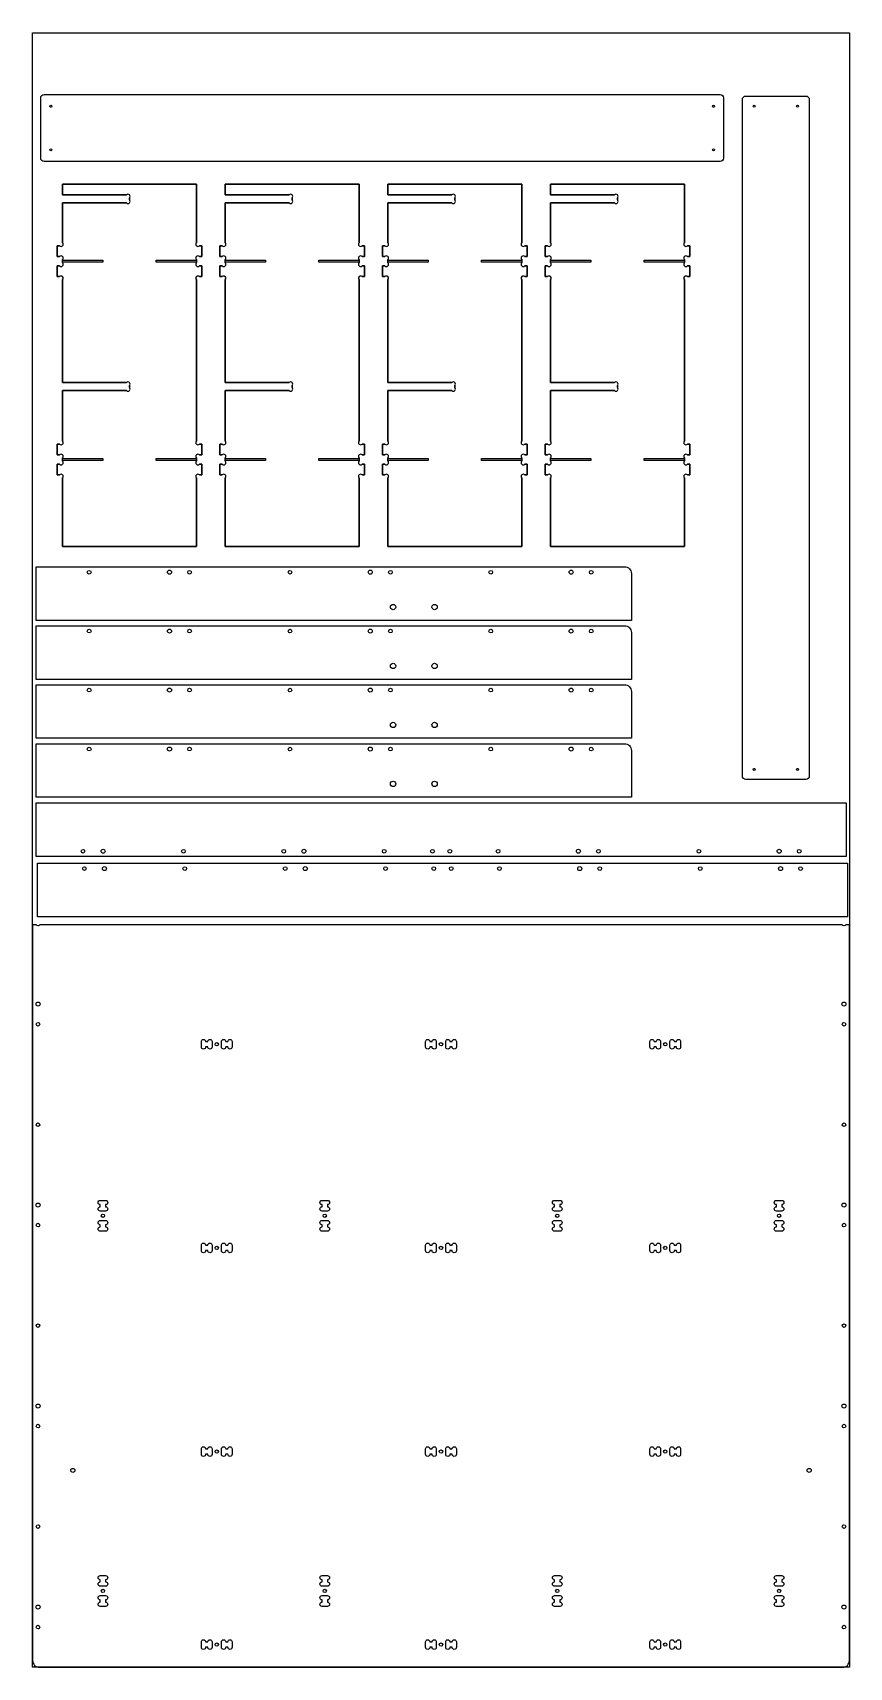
# Model space of a CAD drawing. Header units: millimetres. Extents: x 0 to 1220, y 0 to 2440.
import ezdxf

# ---------------------------------------------------------------- set-up
doc = ezdxf.new("R2010")
doc.units = ezdxf.units.MM
doc.layers.get('0').update_dxf_attribs({"linetype": 'CONTINUOUS'})

msp = doc.modelspace()

# ---------------------------------------------------------------- linework, layer by layer
for p, q in [((244.6, 2213.9), (44.6, 2213.9)), ((44.6, 2213.9), (44.6, 2197.9)), ((44.6, 2197.9), (44.6, 2213.9)), ((44.6, 2213.9), (244.6, 2213.9)), ((44.6, 2197.9), (140.1, 2197.9)), ((140.1, 2197.9), (44.6, 2197.9)), ((244.6, 2126.4), (244.6, 2213.9)), ((244.6, 2213.9), (244.6, 2126.4)), ((487.6, 2213.9), (287.6, 2213.9)), ((287.6, 2213.9), (287.6, 2197.9)), ((287.6, 2197.9), (287.6, 2213.9)), ((287.6, 2213.9), (487.6, 2213.9)), ((287.6, 2197.9), (383.1, 2197.9)), ((383.1, 2197.9), (287.6, 2197.9)), ((487.6, 2126.4), (487.6, 2213.9)), ((487.6, 2213.9), (487.6, 2126.4)), ((730.6, 2213.9), (530.6, 2213.9)), ((530.6, 2213.9), (530.6, 2197.9)), ((530.6, 2197.9), (530.6, 2213.9)), ((530.6, 2213.9), (730.6, 2213.9)), ((530.6, 2197.9), (626.1, 2197.9)), ((626.1, 2197.9), (530.6, 2197.9)), ((730.6, 2126.4), (730.6, 2213.9)), ((730.6, 2213.9), (730.6, 2126.4)), ((973.6, 2213.9), (773.6, 2213.9)), ((773.6, 2213.9), (773.6, 2197.9)), ((773.6, 2197.9), (773.6, 2213.9)), ((773.6, 2213.9), (973.6, 2213.9)), ((773.6, 2197.9), (869.1, 2197.9)), ((869.1, 2197.9), (773.6, 2197.9)), ((973.6, 2126.4), (973.6, 2213.9)), ((973.6, 2213.9), (973.6, 2126.4)), ((140.1, 2185.9), (44.6, 2185.9)), ((44.6, 2185.9), (44.6, 2126.4)), ((44.6, 2126.4), (44.6, 2185.9)), ((44.6, 2185.9), (140.1, 2185.9)), ((144.6, 2193.3), (144.6, 2190.4)), ((144.6, 2190.4), (144.6, 2193.3)), ((383.1, 2185.9), (287.6, 2185.9)), ((287.6, 2185.9), (287.6, 2126.4)), ((287.6, 2126.4), (287.6, 2185.9)), ((287.6, 2185.9), (383.1, 2185.9)), ((387.6, 2193.3), (387.6, 2190.4)), ((387.6, 2190.4), (387.6, 2193.3)), ((626.1, 2185.9), (530.6, 2185.9)), ((530.6, 2185.9), (530.6, 2126.4)), ((530.6, 2126.4), (530.6, 2185.9)), ((530.6, 2185.9), (626.1, 2185.9)), ((630.6, 2193.3), (630.6, 2190.4)), ((630.6, 2190.4), (630.6, 2193.3)), ((869.1, 2185.9), (773.6, 2185.9)), ((773.6, 2185.9), (773.6, 2126.4)), ((773.6, 2126.4), (773.6, 2185.9)), ((773.6, 2185.9), (869.1, 2185.9)), ((873.6, 2193.3), (873.6, 2190.4)), ((873.6, 2190.4), (873.6, 2193.3)), ((40.1, 2121.9), (36.6, 2121.9)), ((36.6, 2121.9), (36.6, 2105.9)), ((36.6, 2105.9), (36.6, 2121.9)), ((36.6, 2121.9), (40.1, 2121.9)), ((36.6, 2105.9), (40.1, 2105.9)), ((40.1, 2105.9), (36.6, 2105.9)), ((44.6, 2101.3), (44.6, 2100.4)), ((44.6, 2096.4), (44.6, 2101.3)), ((44.6, 2100.4), (104.6, 2100.4)), ((104.6, 2100.4), (104.6, 2097.4)), ((184.6, 2097.4), (184.6, 2100.4)), ((184.6, 2100.4), (244.6, 2100.4)), ((244.6, 2100.4), (244.6, 2101.3)), ((244.6, 2101.3), (244.6, 2096.4)), ((252.6, 2121.9), (249.2, 2121.9)), ((249.2, 2121.9), (252.6, 2121.9)), ((249.2, 2105.9), (252.6, 2105.9)), ((252.6, 2105.9), (249.2, 2105.9)), ((252.6, 2105.9), (252.6, 2121.9)), ((252.6, 2121.9), (252.6, 2105.9)), ((283.1, 2121.9), (279.6, 2121.9)), ((279.6, 2121.9), (279.6, 2105.9)), ((279.6, 2105.9), (279.6, 2121.9)), ((279.6, 2121.9), (283.1, 2121.9)), ((279.6, 2105.9), (283.1, 2105.9)), ((283.1, 2105.9), (279.6, 2105.9)), ((287.6, 2101.3), (287.6, 2100.4)), ((287.6, 2096.4), (287.6, 2101.3)), ((287.6, 2100.4), (347.6, 2100.4)), ((347.6, 2100.4), (347.6, 2097.4)), ((427.6, 2097.4), (427.6, 2100.4)), ((427.6, 2100.4), (487.6, 2100.4)), ((487.6, 2100.4), (487.6, 2101.3)), ((487.6, 2101.3), (487.6, 2096.4)), ((495.6, 2121.9), (492.2, 2121.9)), ((492.2, 2121.9), (495.6, 2121.9)), ((492.2, 2105.9), (495.6, 2105.9)), ((495.6, 2105.9), (492.2, 2105.9)), ((495.6, 2105.9), (495.6, 2121.9)), ((495.6, 2121.9), (495.6, 2105.9)), ((526.1, 2121.9), (522.6, 2121.9)), ((522.6, 2121.9), (522.6, 2105.9)), ((522.6, 2105.9), (522.6, 2121.9)), ((522.6, 2121.9), (526.1, 2121.9)), ((522.6, 2105.9), (526.1, 2105.9)), ((526.1, 2105.9), (522.6, 2105.9)), ((530.6, 2101.3), (530.6, 2100.4)), ((530.6, 2096.4), (530.6, 2101.3)), ((530.6, 2100.4), (590.6, 2100.4)), ((590.6, 2100.4), (590.6, 2097.4)), ((670.6, 2097.4), (670.6, 2100.4)), ((670.6, 2100.4), (730.6, 2100.4)), ((730.6, 2100.4), (730.6, 2101.3)), ((730.6, 2101.3), (730.6, 2096.4)), ((738.6, 2121.9), (735.2, 2121.9)), ((735.2, 2121.9), (738.6, 2121.9)), ((735.2, 2105.9), (738.6, 2105.9)), ((738.6, 2105.9), (735.2, 2105.9)), ((738.6, 2105.9), (738.6, 2121.9)), ((738.6, 2121.9), (738.6, 2105.9)), ((769.1, 2121.9), (765.6, 2121.9)), ((765.6, 2121.9), (765.6, 2105.9)), ((765.6, 2105.9), (765.6, 2121.9)), ((765.6, 2121.9), (769.1, 2121.9)), ((765.6, 2105.9), (769.1, 2105.9)), ((769.1, 2105.9), (765.6, 2105.9)), ((773.6, 2101.3), (773.6, 2100.4)), ((773.6, 2096.4), (773.6, 2101.3)), ((773.6, 2100.4), (833.6, 2100.4)), ((833.6, 2100.4), (833.6, 2097.4)), ((913.6, 2097.4), (913.6, 2100.4)), ((913.6, 2100.4), (973.6, 2100.4)), ((973.6, 2100.4), (973.6, 2101.3)), ((973.6, 2101.3), (973.6, 2096.4)), ((981.6, 2121.9), (978.2, 2121.9)), ((978.2, 2121.9), (981.6, 2121.9)), ((978.2, 2105.9), (981.6, 2105.9)), ((981.6, 2105.9), (978.2, 2105.9)), ((981.6, 2105.9), (981.6, 2121.9)), ((981.6, 2121.9), (981.6, 2105.9)), ((40.1, 2091.9), (36.6, 2091.9)), ((36.6, 2091.9), (36.6, 2075.9)), ((36.6, 2075.9), (36.6, 2091.9)), ((36.6, 2091.9), (40.1, 2091.9)), ((36.6, 2075.9), (40.1, 2075.9)), ((40.1, 2075.9), (36.6, 2075.9)), ((104.6, 2097.4), (44.6, 2097.4)), ((44.6, 2097.4), (44.6, 2096.4)), ((244.6, 2097.4), (184.6, 2097.4)), ((244.6, 2096.4), (244.6, 2097.4)), ((252.6, 2091.9), (249.2, 2091.9)), ((249.2, 2091.9), (252.6, 2091.9)), ((249.2, 2075.9), (252.6, 2075.9)), ((252.6, 2075.9), (249.2, 2075.9)), ((252.6, 2075.9), (252.6, 2091.9)), ((252.6, 2091.9), (252.6, 2075.9)), ((283.1, 2091.9), (279.6, 2091.9)), ((279.6, 2091.9), (279.6, 2075.9)), ((279.6, 2075.9), (279.6, 2091.9)), ((279.6, 2091.9), (283.1, 2091.9)), ((279.6, 2075.9), (283.1, 2075.9)), ((283.1, 2075.9), (279.6, 2075.9)), ((347.6, 2097.4), (287.6, 2097.4)), ((287.6, 2097.4), (287.6, 2096.4)), ((487.6, 2097.4), (427.6, 2097.4)), ((487.6, 2096.4), (487.6, 2097.4)), ((495.6, 2091.9), (492.2, 2091.9)), ((492.2, 2091.9), (495.6, 2091.9)), ((492.2, 2075.9), (495.6, 2075.9)), ((495.6, 2075.9), (492.2, 2075.9)), ((495.6, 2075.9), (495.6, 2091.9)), ((495.6, 2091.9), (495.6, 2075.9)), ((526.1, 2091.9), (522.6, 2091.9)), ((522.6, 2091.9), (522.6, 2075.9)), ((522.6, 2075.9), (522.6, 2091.9)), ((522.6, 2091.9), (526.1, 2091.9)), ((522.6, 2075.9), (526.1, 2075.9)), ((526.1, 2075.9), (522.6, 2075.9)), ((590.6, 2097.4), (530.6, 2097.4)), ((530.6, 2097.4), (530.6, 2096.4)), ((730.6, 2097.4), (670.6, 2097.4)), ((730.6, 2096.4), (730.6, 2097.4)), ((738.6, 2091.9), (735.2, 2091.9)), ((735.2, 2091.9), (738.6, 2091.9)), ((735.2, 2075.9), (738.6, 2075.9)), ((738.6, 2075.9), (735.2, 2075.9)), ((738.6, 2075.9), (738.6, 2091.9)), ((738.6, 2091.9), (738.6, 2075.9)), ((769.1, 2091.9), (765.6, 2091.9)), ((765.6, 2091.9), (765.6, 2075.9)), ((765.6, 2075.9), (765.6, 2091.9)), ((765.6, 2091.9), (769.1, 2091.9)), ((765.6, 2075.9), (769.1, 2075.9)), ((769.1, 2075.9), (765.6, 2075.9)), ((833.6, 2097.4), (773.6, 2097.4)), ((773.6, 2097.4), (773.6, 2096.4)), ((973.6, 2097.4), (913.6, 2097.4)), ((973.6, 2096.4), (973.6, 2097.4)), ((981.6, 2091.9), (978.2, 2091.9)), ((978.2, 2091.9), (981.6, 2091.9)), ((978.2, 2075.9), (981.6, 2075.9)), ((981.6, 2075.9), (978.2, 2075.9)), ((981.6, 2075.9), (981.6, 2091.9)), ((981.6, 2091.9), (981.6, 2075.9)), ((44.6, 2071.3), (44.6, 1917.9)), ((44.6, 1917.9), (44.6, 2071.3)), ((244.6, 1830.4), (244.6, 2071.3)), ((244.6, 2071.3), (244.6, 1830.4)), ((287.6, 2071.3), (287.6, 1917.9)), ((287.6, 1917.9), (287.6, 2071.3)), ((487.6, 1830.4), (487.6, 2071.3)), ((487.6, 2071.3), (487.6, 1830.4)), ((530.6, 2071.3), (530.6, 1917.9)), ((530.6, 1917.9), (530.6, 2071.3)), ((730.6, 1830.4), (730.6, 2071.3)), ((730.6, 2071.3), (730.6, 1830.4)), ((773.6, 2071.3), (773.6, 1917.9)), ((773.6, 1917.9), (773.6, 2071.3)), ((973.6, 1830.4), (973.6, 2071.3)), ((973.6, 2071.3), (973.6, 1830.4)), ((44.6, 1917.9), (140.1, 1917.9)), ((140.1, 1917.9), (44.6, 1917.9)), ((140.1, 1905.9), (44.6, 1905.9)), ((44.6, 1905.9), (44.6, 1830.4)), ((44.6, 1830.4), (44.6, 1905.9)), ((44.6, 1905.9), (140.1, 1905.9)), ((144.6, 1913.3), (144.6, 1910.4)), ((144.6, 1910.4), (144.6, 1913.3)), ((287.6, 1917.9), (383.1, 1917.9)), ((383.1, 1917.9), (287.6, 1917.9)), ((383.1, 1905.9), (287.6, 1905.9)), ((287.6, 1905.9), (287.6, 1830.4)), ((287.6, 1830.4), (287.6, 1905.9)), ((287.6, 1905.9), (383.1, 1905.9)), ((387.6, 1913.3), (387.6, 1910.4)), ((387.6, 1910.4), (387.6, 1913.3)), ((530.6, 1917.9), (626.1, 1917.9)), ((626.1, 1917.9), (530.6, 1917.9)), ((626.1, 1905.9), (530.6, 1905.9)), ((530.6, 1905.9), (530.6, 1830.4)), ((530.6, 1830.4), (530.6, 1905.9)), ((530.6, 1905.9), (626.1, 1905.9)), ((630.6, 1913.3), (630.6, 1910.4)), ((630.6, 1910.4), (630.6, 1913.3)), ((773.6, 1917.9), (869.1, 1917.9)), ((869.1, 1917.9), (773.6, 1917.9)), ((869.1, 1905.9), (773.6, 1905.9)), ((773.6, 1905.9), (773.6, 1830.4)), ((773.6, 1830.4), (773.6, 1905.9)), ((773.6, 1905.9), (869.1, 1905.9)), ((873.6, 1913.3), (873.6, 1910.4)), ((873.6, 1910.4), (873.6, 1913.3)), ((40.1, 1825.9), (36.6, 1825.9)), ((36.6, 1825.9), (36.6, 1809.9)), ((36.6, 1809.9), (36.6, 1825.9)), ((36.6, 1825.9), (40.1, 1825.9)), ((36.6, 1809.9), (40.1, 1809.9)), ((40.1, 1809.9), (36.6, 1809.9)), ((252.6, 1825.9), (249.2, 1825.9)), ((249.2, 1825.9), (252.6, 1825.9)), ((249.2, 1809.9), (252.6, 1809.9)), ((252.6, 1809.9), (249.2, 1809.9)), ((252.6, 1809.9), (252.6, 1825.9)), ((252.6, 1825.9), (252.6, 1809.9)), ((283.1, 1825.9), (279.6, 1825.9)), ((279.6, 1825.9), (279.6, 1809.9)), ((279.6, 1809.9), (279.6, 1825.9)), ((279.6, 1825.9), (283.1, 1825.9)), ((279.6, 1809.9), (283.1, 1809.9)), ((283.1, 1809.9), (279.6, 1809.9)), ((495.6, 1825.9), (492.2, 1825.9)), ((492.2, 1825.9), (495.6, 1825.9)), ((492.2, 1809.9), (495.6, 1809.9)), ((495.6, 1809.9), (492.2, 1809.9)), ((495.6, 1809.9), (495.6, 1825.9)), ((495.6, 1825.9), (495.6, 1809.9)), ((526.1, 1825.9), (522.6, 1825.9)), ((522.6, 1825.9), (522.6, 1809.9)), ((522.6, 1809.9), (522.6, 1825.9)), ((522.6, 1825.9), (526.1, 1825.9)), ((522.6, 1809.9), (526.1, 1809.9)), ((526.1, 1809.9), (522.6, 1809.9)), ((738.6, 1825.9), (735.2, 1825.9)), ((735.2, 1825.9), (738.6, 1825.9)), ((735.2, 1809.9), (738.6, 1809.9)), ((738.6, 1809.9), (735.2, 1809.9)), ((738.6, 1809.9), (738.6, 1825.9)), ((738.6, 1825.9), (738.6, 1809.9)), ((769.1, 1825.9), (765.6, 1825.9)), ((765.6, 1825.9), (765.6, 1809.9)), ((765.6, 1809.9), (765.6, 1825.9)), ((765.6, 1825.9), (769.1, 1825.9)), ((765.6, 1809.9), (769.1, 1809.9)), ((769.1, 1809.9), (765.6, 1809.9)), ((981.6, 1825.9), (978.2, 1825.9)), ((978.2, 1825.9), (981.6, 1825.9)), ((978.2, 1809.9), (981.6, 1809.9)), ((981.6, 1809.9), (978.2, 1809.9)), ((981.6, 1809.9), (981.6, 1825.9)), ((981.6, 1825.9), (981.6, 1809.9)), ((40.1, 1795.9), (36.6, 1795.9)), ((36.6, 1795.9), (36.6, 1779.9)), ((36.6, 1779.9), (36.6, 1795.9)), ((36.6, 1795.9), (40.1, 1795.9)), ((44.6, 1805.3), (44.6, 1804.4)), ((44.6, 1800.4), (44.6, 1805.3)), ((44.6, 1804.4), (104.6, 1804.4)), ((104.6, 1801.4), (44.6, 1801.4)), ((44.6, 1801.4), (44.6, 1800.4)), ((104.6, 1804.4), (104.6, 1801.4)), ((184.6, 1801.4), (184.6, 1804.4)), ((184.6, 1804.4), (244.6, 1804.4)), ((244.6, 1801.4), (184.6, 1801.4)), ((244.6, 1804.4), (244.6, 1805.3)), ((244.6, 1805.3), (244.6, 1800.4)), ((244.6, 1800.4), (244.6, 1801.4)), ((252.6, 1795.9), (249.2, 1795.9)), ((249.2, 1795.9), (252.6, 1795.9)), ((252.6, 1779.9), (252.6, 1795.9)), ((252.6, 1795.9), (252.6, 1779.9)), ((283.1, 1795.9), (279.6, 1795.9)), ((279.6, 1795.9), (279.6, 1779.9)), ((279.6, 1779.9), (279.6, 1795.9)), ((279.6, 1795.9), (283.1, 1795.9)), ((287.6, 1805.3), (287.6, 1804.4)), ((287.6, 1800.4), (287.6, 1805.3)), ((287.6, 1804.4), (347.6, 1804.4)), ((347.6, 1801.4), (287.6, 1801.4)), ((287.6, 1801.4), (287.6, 1800.4)), ((347.6, 1804.4), (347.6, 1801.4)), ((427.6, 1801.4), (427.6, 1804.4)), ((427.6, 1804.4), (487.6, 1804.4)), ((487.6, 1801.4), (427.6, 1801.4)), ((487.6, 1804.4), (487.6, 1805.3)), ((487.6, 1805.3), (487.6, 1800.4)), ((487.6, 1800.4), (487.6, 1801.4)), ((495.6, 1795.9), (492.2, 1795.9)), ((492.2, 1795.9), (495.6, 1795.9)), ((495.6, 1779.9), (495.6, 1795.9)), ((495.6, 1795.9), (495.6, 1779.9)), ((526.1, 1795.9), (522.6, 1795.9)), ((522.6, 1795.9), (522.6, 1779.9)), ((522.6, 1779.9), (522.6, 1795.9)), ((522.6, 1795.9), (526.1, 1795.9)), ((530.6, 1805.3), (530.6, 1804.4)), ((530.6, 1800.4), (530.6, 1805.3)), ((530.6, 1804.4), (590.6, 1804.4)), ((590.6, 1801.4), (530.6, 1801.4)), ((530.6, 1801.4), (530.6, 1800.4)), ((590.6, 1804.4), (590.6, 1801.4)), ((670.6, 1801.4), (670.6, 1804.4)), ((670.6, 1804.4), (730.6, 1804.4)), ((730.6, 1801.4), (670.6, 1801.4)), ((730.6, 1804.4), (730.6, 1805.3)), ((730.6, 1805.3), (730.6, 1800.4)), ((730.6, 1800.4), (730.6, 1801.4)), ((738.6, 1795.9), (735.2, 1795.9)), ((735.2, 1795.9), (738.6, 1795.9)), ((738.6, 1779.9), (738.6, 1795.9)), ((738.6, 1795.9), (738.6, 1779.9)), ((769.1, 1795.9), (765.6, 1795.9)), ((765.6, 1795.9), (765.6, 1779.9)), ((765.6, 1779.9), (765.6, 1795.9)), ((765.6, 1795.9), (769.1, 1795.9)), ((773.6, 1805.3), (773.6, 1804.4)), ((773.6, 1800.4), (773.6, 1805.3)), ((773.6, 1804.4), (833.6, 1804.4)), ((833.6, 1801.4), (773.6, 1801.4)), ((773.6, 1801.4), (773.6, 1800.4)), ((833.6, 1804.4), (833.6, 1801.4)), ((913.6, 1801.4), (913.6, 1804.4)), ((913.6, 1804.4), (973.6, 1804.4)), ((973.6, 1801.4), (913.6, 1801.4)), ((973.6, 1804.4), (973.6, 1805.3)), ((973.6, 1805.3), (973.6, 1800.4)), ((973.6, 1800.4), (973.6, 1801.4)), ((981.6, 1795.9), (978.2, 1795.9)), ((978.2, 1795.9), (981.6, 1795.9)), ((981.6, 1779.9), (981.6, 1795.9)), ((981.6, 1795.9), (981.6, 1779.9)), ((36.6, 1779.9), (40.1, 1779.9)), ((40.1, 1779.9), (36.6, 1779.9)), ((44.6, 1775.3), (44.6, 1672.9)), ((44.6, 1672.9), (44.6, 1775.3)), ((244.6, 1672.9), (244.6, 1775.3)), ((244.6, 1775.3), (244.6, 1672.9)), ((249.2, 1779.9), (252.6, 1779.9)), ((252.6, 1779.9), (249.2, 1779.9)), ((279.6, 1779.9), (283.1, 1779.9)), ((283.1, 1779.9), (279.6, 1779.9)), ((287.6, 1775.3), (287.6, 1672.9)), ((287.6, 1672.9), (287.6, 1775.3)), ((487.6, 1672.9), (487.6, 1775.3)), ((487.6, 1775.3), (487.6, 1672.9)), ((492.2, 1779.9), (495.6, 1779.9)), ((495.6, 1779.9), (492.2, 1779.9)), ((522.6, 1779.9), (526.1, 1779.9)), ((526.1, 1779.9), (522.6, 1779.9)), ((530.6, 1775.3), (530.6, 1672.9)), ((530.6, 1672.9), (530.6, 1775.3)), ((730.6, 1672.9), (730.6, 1775.3)), ((730.6, 1775.3), (730.6, 1672.9)), ((735.2, 1779.9), (738.6, 1779.9)), ((738.6, 1779.9), (735.2, 1779.9)), ((765.6, 1779.9), (769.1, 1779.9)), ((769.1, 1779.9), (765.6, 1779.9)), ((773.6, 1775.3), (773.6, 1672.9)), ((773.6, 1672.9), (773.6, 1775.3)), ((973.6, 1672.9), (973.6, 1775.3)), ((973.6, 1775.3), (973.6, 1672.9)), ((978.2, 1779.9), (981.6, 1779.9)), ((981.6, 1779.9), (978.2, 1779.9)), ((44.6, 1672.9), (244.6, 1672.9)), ((244.6, 1672.9), (44.6, 1672.9)), ((287.6, 1672.9), (487.6, 1672.9)), ((487.6, 1672.9), (287.6, 1672.9)), ((530.6, 1672.9), (730.6, 1672.9)), ((730.6, 1672.9), (530.6, 1672.9)), ((773.6, 1672.9), (973.6, 1672.9)), ((973.6, 1672.9), (773.6, 1672.9))]:
    msp.add_line(p, q)
for points in [[(0, 0), (0, 2440), (1220, 2440), (1220, 0)], [(1215.2, 1290.2), (1215.2, 1210.2), (5.2, 1210.2), (5.2, 1290.2)], [(7.2, 1120.2), (7.2, 1200.2), (1217.2, 1200.2), (1217.2, 1120.2)]]:
    msp.add_lwpolyline(points, close=True)
for points in [[(1032, 2252.6, -0.414214), (1027, 2247.6), (17, 2247.6, -0.414214), (12, 2252.6), (12, 2342.6, -0.414214), (17, 2347.6), (1027, 2347.6, -0.414214), (1032, 2342.6)], [(1065.2, 1325.4, -0.414214), (1060.2, 1330.4), (1060.2, 2340.4, -0.414214), (1065.2, 2345.4), (1155.2, 2345.4, -0.414214), (1160.2, 2340.4), (1160.2, 1330.4, -0.414214), (1155.2, 1325.4)], [(884.4, 1642.7, -0.414214), (894.4, 1632.7), (894.4, 1562.7), (5.4, 1562.7), (5.4, 1642.7)], [(884.4, 1554.7, -0.414214), (894.4, 1544.7), (894.4, 1474.7), (5.4, 1474.7), (5.4, 1554.7)], [(884.4, 1466.7, -0.414214), (894.4, 1456.7), (894.4, 1386.7), (5.4, 1386.7), (5.4, 1466.7)], [(884.4, 1378.7, -0.414214), (894.4, 1368.7), (894.4, 1298.7), (5.4, 1298.7), (5.4, 1378.7)], [(10.9, 1108.5, -0.612372), (5.1, 1108.5), (0, 1108.5), (0, 10, 0.414214), (10, 0), (1210, 0, 0.414214), (1220, 10), (1220, 1108.5), (1214.9, 1108.5, -0.612372), (1209.1, 1108.5)], [(268, 926, -1), (261.6, 926), (258.4, 926, -1), (252, 926), (252, 934, -1), (258.4, 934), (261.6, 934, -1), (268, 934)], [(282, 934, -1), (288.4, 934), (291.6, 934, -1), (298, 934), (298, 926, -1), (291.6, 926), (288.4, 926, -1), (282, 926)], [(593.4, 926, -1), (587, 926), (587, 934, -1), (593.4, 934), (596.6, 934, -1), (603, 934), (603, 926, -1), (596.6, 926)], [(623.4, 926, -1), (617, 926), (617, 934, -1), (623.4, 934), (626.6, 934, -1), (633, 934), (633, 926, -1), (626.6, 926)], [(922, 934, -1), (928.4, 934), (931.6, 934, -1), (938, 934), (938, 926, -1), (931.6, 926), (928.4, 926, -1), (922, 926)], [(952, 934, -1), (958.4, 934), (961.6, 934, -1), (968, 934), (968, 926, -1), (961.6, 926), (958.4, 926, -1), (952, 926)], [(101, 681, -1), (101, 687.4), (101, 690.6, -1), (101, 697), (109, 697, -1), (109, 690.6), (109, 687.4, -1), (109, 681)], [(440.3, 687.4, -1), (440.3, 681), (432.3, 681, -1), (432.3, 687.4), (432.3, 690.6, -1), (432.3, 697), (440.3, 697, -1), (440.3, 690.6)], [(787.7, 687.4, -1), (787.7, 681), (779.7, 681, -1), (779.7, 687.4), (779.7, 690.6, -1), (779.7, 697), (787.7, 697, -1), (787.7, 690.6)], [(1111, 681, -1), (1111, 687.4), (1111, 690.6, -1), (1111, 697), (1119, 697, -1), (1119, 690.6), (1119, 687.4, -1), (1119, 681)], [(101, 651, -1), (101, 657.4), (101, 660.6, -1), (101, 667), (109, 667, -1), (109, 660.6), (109, 657.4, -1), (109, 651)], [(440.3, 667, -1), (440.3, 660.6), (440.3, 657.4, -1), (440.3, 651), (432.3, 651, -1), (432.3, 657.4), (432.3, 660.6, -1), (432.3, 667)], [(787.7, 667, -1), (787.7, 660.6), (787.7, 657.4, -1), (787.7, 651), (779.7, 651, -1), (779.7, 657.4), (779.7, 660.6, -1), (779.7, 667)], [(1111, 651, -1), (1111, 657.4), (1111, 660.6, -1), (1111, 667), (1119, 667, -1), (1119, 660.6), (1119, 657.4, -1), (1119, 651)], [(252, 630, -1), (258.4, 630), (261.6, 630, -1), (268, 630), (268, 622, -1), (261.6, 622), (258.4, 622, -1), (252, 622)], [(288.4, 622, -1), (282, 622), (282, 630, -1), (288.4, 630), (291.6, 630, -1), (298, 630), (298, 622, -1), (291.6, 622)], [(587, 630, -1), (593.4, 630), (596.6, 630, -1), (603, 630), (603, 622, -1), (596.6, 622), (593.4, 622, -1), (587, 622)], [(617, 630, -1), (623.4, 630), (626.6, 630, -1), (633, 630), (633, 622, -1), (626.6, 622), (623.4, 622, -1), (617, 622)], [(928.4, 622, -1), (922, 622), (922, 630, -1), (928.4, 630), (931.6, 630, -1), (938, 630), (938, 622, -1), (931.6, 622)], [(961.6, 630, -1), (968, 630), (968, 622, -1), (961.6, 622), (958.4, 622, -1), (952, 622), (952, 630, -1), (958.4, 630)], [(258.4, 318, -1), (252, 318), (252, 326, -1), (258.4, 326), (261.6, 326, -1), (268, 326), (268, 318, -1), (261.6, 318)], [(288.4, 318, -1), (282, 318), (282, 326, -1), (288.4, 326), (291.6, 326, -1), (298, 326), (298, 318, -1), (291.6, 318)], [(603, 318, -1), (596.6, 318), (593.4, 318, -1), (587, 318), (587, 326, -1), (593.4, 326), (596.6, 326, -1), (603, 326)], [(617, 326, -1), (623.4, 326), (626.6, 326, -1), (633, 326), (633, 318, -1), (626.6, 318), (623.4, 318, -1), (617, 318)], [(938, 318, -1), (931.6, 318), (928.4, 318, -1), (922, 318), (922, 326, -1), (928.4, 326), (931.6, 326, -1), (938, 326)], [(952, 326, -1), (958.4, 326), (961.6, 326, -1), (968, 326), (968, 318, -1), (961.6, 318), (958.4, 318, -1), (952, 318)], [(109, 137, -1), (109, 130.6), (109, 127.4, -1), (109, 121), (101, 121, -1), (101, 127.4), (101, 130.6, -1), (101, 137)], [(440.3, 127.4, -1), (440.3, 121), (432.3, 121, -1), (432.3, 127.4), (432.3, 130.6, -1), (432.3, 137), (440.3, 137, -1), (440.3, 130.6)], [(787.7, 127.4, -1), (787.7, 121), (779.7, 121, -1), (779.7, 127.4), (779.7, 130.6, -1), (779.7, 137), (787.7, 137, -1), (787.7, 130.6)], [(1119, 137, -1), (1119, 130.6), (1119, 127.4, -1), (1119, 121), (1111, 121, -1), (1111, 127.4), (1111, 130.6, -1), (1111, 137)], [(109, 97.4, -1), (109, 91), (101, 91, -1), (101, 97.4), (101, 100.6, -1), (101, 107), (109, 107, -1), (109, 100.6)], [(432.3, 91, -1), (432.3, 97.4), (432.3, 100.6, -1), (432.3, 107), (440.3, 107, -1), (440.3, 100.6), (440.3, 97.4, -1), (440.3, 91)], [(779.7, 91, -1), (779.7, 97.4), (779.7, 100.6, -1), (779.7, 107), (787.7, 107, -1), (787.7, 100.6), (787.7, 97.4, -1), (787.7, 91)], [(1119, 97.4, -1), (1119, 91), (1111, 91, -1), (1111, 97.4), (1111, 100.6, -1), (1111, 107), (1119, 107, -1), (1119, 100.6)], [(268, 30, -1), (261.6, 30), (258.4, 30, -1), (252, 30), (252, 38, -1), (258.4, 38), (261.6, 38, -1), (268, 38)], [(291.6, 38, -1), (298, 38), (298, 30, -1), (291.6, 30), (288.4, 30, -1), (282, 30), (282, 38, -1), (288.4, 38)], [(596.6, 38, -1), (603, 38), (603, 30, -1), (596.6, 30), (593.4, 30, -1), (587, 30), (587, 38, -1), (593.4, 38)], [(626.6, 38, -1), (633, 38), (633, 30, -1), (626.6, 30), (623.4, 30, -1), (617, 30), (617, 38, -1), (623.4, 38)], [(931.6, 38, -1), (938, 38), (938, 30, -1), (931.6, 30), (928.4, 30, -1), (922, 30), (922, 38, -1), (928.4, 38)], [(961.6, 38, -1), (968, 38), (968, 30, -1), (961.6, 30), (958.4, 30, -1), (952, 30), (952, 38, -1), (958.4, 38)]]:
    msp.add_lwpolyline(points, format="xyb", close=True)
for centre, radius in [((27, 2330.1), 1.5), ((1017, 2330.1), 1.5), ((1077.7, 2330.4), 1.5), ((1142.7, 2330.4), 1.5), ((27, 2265.1), 1.5), ((1017, 2265.1), 1.5), ((84.4, 1634.7), 2.75), ((204.4, 1634.7), 3), ((234.4, 1634.7), 2.75), ((384.4, 1634.7), 2.75), ((504.4, 1634.7), 3), ((534.4, 1634.7), 2.75), ((684.4, 1634.7), 2.75), ((804.4, 1634.7), 3), ((834.4, 1634.7), 2.75), ((538.4, 1582.7), 4), ((600.4, 1582.7), 4), ((84.4, 1546.7), 2.75), ((204.4, 1546.7), 3), ((234.4, 1546.7), 2.75), ((384.4, 1546.7), 2.75), ((504.4, 1546.7), 3), ((534.4, 1546.7), 2.75), ((684.4, 1546.7), 2.75), ((804.4, 1546.7), 3), ((834.4, 1546.7), 2.75), ((538.4, 1494.7), 4), ((600.4, 1494.7), 4), ((84.4, 1458.7), 2.75), ((204.4, 1458.7), 3), ((234.4, 1458.7), 2.75), ((384.4, 1458.7), 2.75), ((504.4, 1458.7), 3), ((534.4, 1458.7), 2.75), ((684.4, 1458.7), 2.75), ((804.4, 1458.7), 3), ((834.4, 1458.7), 2.75), ((538.4, 1406.7), 4), ((600.4, 1406.7), 4), ((84.4, 1370.7), 2.75), ((204.4, 1370.7), 3), ((234.4, 1370.7), 2.75), ((384.4, 1370.7), 2.75), ((504.4, 1370.7), 3), ((534.4, 1370.7), 2.75), ((684.4, 1370.7), 2.75), ((804.4, 1370.7), 3), ((834.4, 1370.7), 2.75), ((538.4, 1318.7), 4), ((600.4, 1318.7), 4), ((1077.7, 1340.4), 1.5), ((1142.7, 1340.4), 1.5), ((75.2, 1218.2), 2.75), ((105.2, 1218.2), 3), ((225.2, 1218.2), 2.75), ((375.2, 1218.2), 2.75), ((405.2, 1218.2), 3), ((525.2, 1218.2), 2.75), ((597.2, 1218.2), 2.75), ((623.2, 1218.2), 2.75), ((695.2, 1218.2), 2.75), ((815.2, 1218.2), 3), ((845.2, 1218.2), 2.75), ((995.2, 1218.2), 2.75), ((1115.2, 1218.2), 3), ((1145.2, 1218.2), 2.75), ((77.2, 1192.2), 2.75), ((107.2, 1192.2), 3), ((227.2, 1192.2), 2.75), ((377.2, 1192.2), 2.75), ((407.2, 1192.2), 3), ((527.2, 1192.2), 2.75), ((599.2, 1192.2), 2.75), ((625.2, 1192.2), 2.75), ((697.2, 1192.2), 2.75), ((817.2, 1192.2), 3), ((847.2, 1192.2), 2.75), ((997.2, 1192.2), 2.75), ((1117.2, 1192.2), 3), ((1147.2, 1192.2), 2.75), ((8, 990), 3), ((1212, 990), 3), ((8, 960), 2.75), ((1212, 960), 2.75), ((275, 930), 2.5), ((610, 930), 2.5), ((945, 930), 2.5), ((8, 810), 2.75), ((1212, 810), 2.75), ((8, 690), 3), ((1212, 690), 3), ((8, 660), 2.75), ((105, 674), 2.5), ((436.3, 674), 2.5), ((783.7, 674), 2.5), ((1115, 674), 2.5), ((1212, 660), 2.75), ((275, 626), 2.5), ((610, 626), 2.5), ((945, 626), 2.5), ((8, 510), 2.75), ((1212, 510), 2.75), ((8, 390), 3), ((1212, 390), 3), ((8, 360), 2.75), ((1212, 360), 2.75), ((275, 322), 2.5), ((610, 322), 2.5), ((945, 322), 2.5), ((60, 294), 3), ((1160, 294), 3), ((8, 210), 2.75), ((1212, 210), 2.75), ((105, 114), 2.5), ((436.3, 114), 2.5), ((783.7, 114), 2.5), ((1115, 114), 2.5), ((8, 90), 3), ((1212, 90), 3), ((8, 60), 2.75), ((1212, 60), 2.75), ((275, 34), 2.5), ((610, 34), 2.5), ((945, 34), 2.5)]:
    msp.add_circle(centre, radius)
for centre, start, end in [((142.4, 2195.6), -45, 135), ((142.4, 2195.6), -45, 135), ((385.4, 2195.6), -45, 135), ((385.4, 2195.6), -45, 135), ((628.4, 2195.6), -45, 135), ((628.4, 2195.6), -45, 135), ((871.4, 2195.6), -45, 135), ((871.4, 2195.6), -45, 135), ((142.4, 2188.1), -135, 45), ((142.4, 2188.1), -135, 45), ((385.4, 2188.1), -135, 45), ((385.4, 2188.1), -135, 45), ((628.4, 2188.1), -135, 45), ((628.4, 2188.1), -135, 45), ((871.4, 2188.1), -135, 45), ((871.4, 2188.1), -135, 45), ((42.4, 2124.1), -135, 45), ((42.4, 2124.1), -135, 45), ((246.9, 2124.1), 135, 315), ((246.9, 2124.1), 135, 315), ((285.4, 2124.1), -135, 45), ((285.4, 2124.1), -135, 45), ((489.9, 2124.1), 135, 315), ((489.9, 2124.1), 135, 315), ((528.4, 2124.1), -135, 45), ((528.4, 2124.1), -135, 45), ((732.9, 2124.1), 135, 315), ((732.9, 2124.1), 135, 315), ((771.4, 2124.1), -135, 45), ((771.4, 2124.1), -135, 45), ((975.9, 2124.1), 135, 315), ((975.9, 2124.1), 135, 315), ((42.4, 2103.6), -45, 135), ((42.4, 2103.6), -45, 135), ((246.9, 2103.6), 45, 225), ((246.9, 2103.6), 45, 225), ((285.4, 2103.6), -45, 135), ((285.4, 2103.6), -45, 135), ((489.9, 2103.6), 45, 225), ((489.9, 2103.6), 45, 225), ((528.4, 2103.6), -45, 135), ((528.4, 2103.6), -45, 135), ((732.9, 2103.6), 45, 225), ((732.9, 2103.6), 45, 225), ((771.4, 2103.6), -45, 135), ((771.4, 2103.6), -45, 135), ((975.9, 2103.6), 45, 225), ((975.9, 2103.6), 45, 225), ((42.4, 2094.1), -135, 45), ((42.4, 2094.1), -135, 45), ((42.4, 2073.6), -45, 135), ((42.4, 2073.6), -45, 135), ((246.9, 2094.1), 135, 315), ((246.9, 2094.1), 135, 315), ((246.9, 2073.6), 45, 225), ((246.9, 2073.6), 45, 225), ((285.4, 2094.1), -135, 45), ((285.4, 2094.1), -135, 45), ((285.4, 2073.6), -45, 135), ((285.4, 2073.6), -45, 135), ((489.9, 2094.1), 135, 315), ((489.9, 2094.1), 135, 315), ((489.9, 2073.6), 45, 225), ((489.9, 2073.6), 45, 225), ((528.4, 2094.1), -135, 45), ((528.4, 2094.1), -135, 45), ((528.4, 2073.6), -45, 135), ((528.4, 2073.6), -45, 135), ((732.9, 2094.1), 135, 315), ((732.9, 2094.1), 135, 315), ((732.9, 2073.6), 45, 225), ((732.9, 2073.6), 45, 225), ((771.4, 2094.1), -135, 45), ((771.4, 2094.1), -135, 45), ((771.4, 2073.6), -45, 135), ((771.4, 2073.6), -45, 135), ((975.9, 2094.1), 135, 315), ((975.9, 2094.1), 135, 315), ((975.9, 2073.6), 45, 225), ((975.9, 2073.6), 45, 225), ((142.4, 1915.6), -45, 135), ((142.4, 1915.6), -45, 135), ((142.4, 1908.1), -135, 45), ((142.4, 1908.1), -135, 45), ((385.4, 1915.6), -45, 135), ((385.4, 1915.6), -45, 135), ((385.4, 1908.1), -135, 45), ((385.4, 1908.1), -135, 45), ((628.4, 1915.6), -45, 135), ((628.4, 1915.6), -45, 135), ((628.4, 1908.1), -135, 45), ((628.4, 1908.1), -135, 45), ((871.4, 1915.6), -45, 135), ((871.4, 1915.6), -45, 135), ((871.4, 1908.1), -135, 45), ((871.4, 1908.1), -135, 45), ((42.4, 1828.1), -135, 45), ((42.4, 1828.1), -135, 45), ((246.9, 1828.1), 135, 315), ((246.9, 1828.1), 135, 315), ((285.4, 1828.1), -135, 45), ((285.4, 1828.1), -135, 45), ((489.9, 1828.1), 135, 315), ((489.9, 1828.1), 135, 315), ((528.4, 1828.1), -135, 45), ((528.4, 1828.1), -135, 45), ((732.9, 1828.1), 135, 315), ((732.9, 1828.1), 135, 315), ((771.4, 1828.1), -135, 45), ((771.4, 1828.1), -135, 45), ((975.9, 1828.1), 135, 315), ((975.9, 1828.1), 135, 315), ((42.4, 1807.6), -45, 135), ((42.4, 1807.6), -45, 135), ((246.9, 1807.6), 45, 225), ((246.9, 1807.6), 45, 225), ((285.4, 1807.6), -45, 135), ((285.4, 1807.6), -45, 135), ((489.9, 1807.6), 45, 225), ((489.9, 1807.6), 45, 225), ((528.4, 1807.6), -45, 135), ((528.4, 1807.6), -45, 135), ((732.9, 1807.6), 45, 225), ((732.9, 1807.6), 45, 225), ((771.4, 1807.6), -45, 135), ((771.4, 1807.6), -45, 135), ((975.9, 1807.6), 45, 225), ((975.9, 1807.6), 45, 225), ((42.4, 1798.1), -135, 45), ((42.4, 1798.1), -135, 45), ((246.9, 1798.1), 135, 315), ((246.9, 1798.1), 135, 315), ((285.4, 1798.1), -135, 45), ((285.4, 1798.1), -135, 45), ((489.9, 1798.1), 135, 315), ((489.9, 1798.1), 135, 315), ((528.4, 1798.1), -135, 45), ((528.4, 1798.1), -135, 45), ((732.9, 1798.1), 135, 315), ((732.9, 1798.1), 135, 315), ((771.4, 1798.1), -135, 45), ((771.4, 1798.1), -135, 45), ((975.9, 1798.1), 135, 315), ((975.9, 1798.1), 135, 315), ((42.4, 1777.6), -45, 135), ((42.4, 1777.6), -45, 135), ((246.9, 1777.6), 45, 225), ((246.9, 1777.6), 45, 225), ((285.4, 1777.6), -45, 135), ((285.4, 1777.6), -45, 135), ((489.9, 1777.6), 45, 225), ((489.9, 1777.6), 45, 225), ((528.4, 1777.6), -45, 135), ((528.4, 1777.6), -45, 135), ((732.9, 1777.6), 45, 225), ((732.9, 1777.6), 45, 225), ((771.4, 1777.6), -45, 135), ((771.4, 1777.6), -45, 135), ((975.9, 1777.6), 45, 225), ((975.9, 1777.6), 45, 225)]:
    msp.add_arc(centre, 3.2, start, end)

doc.saveas('drawing.dxf')
